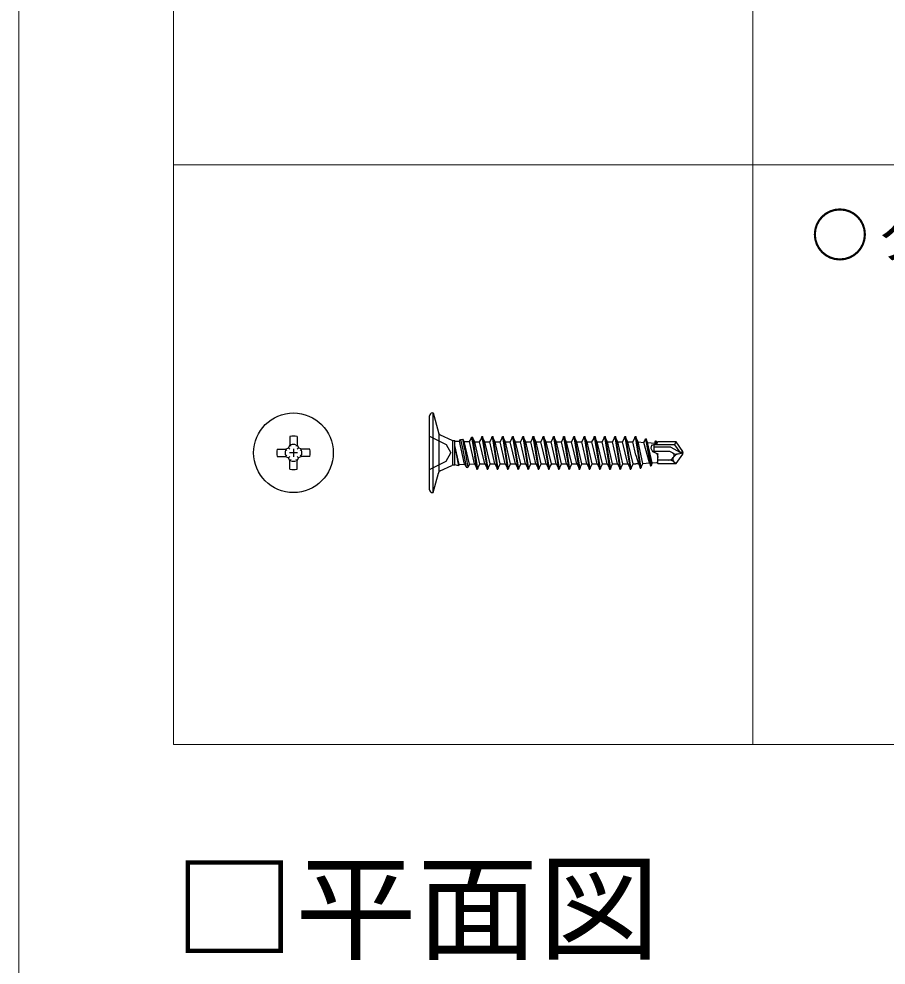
# Model space of a CAD drawing. Units: millimetres on the paper. Extents: x -195 to 195, y -140 to 138.
# Drawn here: x -195 to -172.55, y 85.79 to 110.28 of the extents above; entities that cross this region are included whole.
import ezdxf
from ezdxf.enums import TextEntityAlignment as Align

# ---------------------------------------------------------------- set-up
doc = ezdxf.new("R2010")
doc.units = ezdxf.units.MM
doc.layers.add('0-6_文字・矢印', color=7, linetype='Continuous')
doc.layers.add('0-C_ビス・アンカーボルト・強調図形', color=2, linetype='Continuous', lineweight=25)
doc.layers.add('F-3_クロスジョイナー', color=3, linetype='Continuous', lineweight=18)
doc.styles.add('ＭＳ ゴシック', font='')
doc.styles.get('ＭＳ ゴシック').set_extended_font_data('MS Gothic')

msp = doc.modelspace()

# ---------------------------------------------------------------- linework, layer by layer
at = {"layer": '0-C_ビス・アンカーボルト・強調図形'}
for p, q in [((-184.371, 98.09), (-184.371, 100.002)), ((-184.296, 100.077), (-184.277, 100.077)), ((-184.277, 98.015), (-184.277, 100.077)), ((-184.277, 100.077), (-184.143, 99.575)), ((-187.8, 99.467), (-187.797, 99.253)), ((-184.371, 99.477), (-183.937, 99.261)), ((-184.132, 99.533), (-184.132, 98.558)), ((-184.093, 99.515), (-183.798, 99.37)), ((-183.284, 99.447), (-183.199, 98.958)), ((-183.015, 99.465), (-182.882, 98.626)), ((-182.75, 99.465), (-182.618, 98.626)), ((-182.486, 99.465), (-182.354, 98.626)), ((-182.222, 99.465), (-182.089, 98.626)), ((-181.957, 99.465), (-181.825, 98.626)), ((-181.693, 99.465), (-181.561, 98.626)), ((-181.428, 99.465), (-181.296, 98.626)), ((-181.164, 99.465), (-181.032, 98.626)), ((-180.9, 99.465), (-180.767, 98.626)), ((-180.635, 99.465), (-180.503, 98.626)), ((-180.371, 99.465), (-180.239, 98.626)), ((-180.107, 99.465), (-179.974, 98.626)), ((-179.842, 99.465), (-179.71, 98.626)), ((-179.578, 99.465), (-179.446, 98.626)), ((-179.313, 99.465), (-179.181, 98.626)), ((-179.049, 99.465), (-178.917, 98.652)), ((-187.989, 99.253), (-187.957, 99.221)), ((-187.797, 99.253), (-187.829, 99.221)), ((-187.797, 99.253), (-187.762, 99.177)), ((-183.937, 99.261), (-183.823, 99.046)), ((-183.778, 99.361), (-183.778, 98.731)), ((-183.756, 99.361), (-183.715, 99.361)), ((-183.715, 98.731), (-183.715, 99.361)), ((-183.715, 99.35), (-183.594, 99.346)), ((-183.606, 98.745), (-183.715, 99.233)), ((-183.715, 99.2), (-183.625, 98.713)), ((-183.465, 98.75), (-183.594, 99.346)), ((-183.569, 99.39), (-183.511, 99.121)), ((-183.471, 99.342), (-183.506, 99.402)), ((-183.461, 99.129), (-183.506, 99.402)), ((-183.336, 98.755), (-183.471, 99.342)), ((-183.471, 99.342), (-183.335, 99.337)), ((-183.206, 98.759), (-183.335, 99.337)), ((-183.19, 99.332), (-183.074, 99.332)), ((-183.069, 98.76), (-183.19, 99.283)), ((-182.942, 98.76), (-183.074, 99.332)), ((-182.805, 98.76), (-182.937, 99.332)), ((-182.937, 99.332), (-182.809, 99.332)), ((-182.677, 98.76), (-182.809, 99.332)), ((-182.54, 98.76), (-182.673, 99.332)), ((-182.673, 99.332), (-182.545, 99.332)), ((-182.413, 98.76), (-182.545, 99.332)), ((-182.276, 98.76), (-182.408, 99.332)), ((-182.408, 99.332), (-182.281, 99.332)), ((-182.148, 98.76), (-182.281, 99.332)), ((-182.012, 98.76), (-182.144, 99.332)), ((-182.144, 99.332), (-182.016, 99.332)), ((-181.884, 98.76), (-182.016, 99.332)), ((-181.747, 98.76), (-181.879, 99.332)), ((-181.879, 99.332), (-181.752, 99.332)), ((-181.62, 98.76), (-181.752, 99.332)), ((-181.483, 98.76), (-181.615, 99.332)), ((-181.615, 99.332), (-181.487, 99.332)), ((-181.355, 98.76), (-181.487, 99.332)), ((-181.218, 98.76), (-181.351, 99.332)), ((-181.351, 99.332), (-181.223, 99.332)), ((-181.091, 98.76), (-181.223, 99.332)), ((-180.954, 98.76), (-181.086, 99.332)), ((-181.086, 99.332), (-180.959, 99.332)), ((-180.827, 98.76), (-180.959, 99.332)), ((-180.69, 98.76), (-180.822, 99.332)), ((-180.822, 99.332), (-180.694, 99.332)), ((-180.562, 98.76), (-180.694, 99.332)), ((-180.425, 98.76), (-180.558, 99.332)), ((-180.558, 99.332), (-180.43, 99.332)), ((-180.298, 98.76), (-180.43, 99.332)), ((-180.161, 98.76), (-180.293, 99.332)), ((-180.293, 99.332), (-180.166, 99.332)), ((-180.033, 98.76), (-180.166, 99.332)), ((-179.897, 98.76), (-180.029, 99.332)), ((-180.029, 99.332), (-179.901, 99.332)), ((-179.769, 98.76), (-179.901, 99.332)), ((-179.632, 98.76), (-179.764, 99.332)), ((-179.764, 99.332), (-179.637, 99.332)), ((-179.505, 98.76), (-179.637, 99.332)), ((-179.368, 98.76), (-179.5, 99.332)), ((-179.5, 99.332), (-179.372, 99.332)), ((-179.24, 98.76), (-179.372, 99.332)), ((-179.103, 98.76), (-179.236, 99.332)), ((-179.236, 99.332), (-179.108, 99.332)), ((-179.027, 98.983), (-179.108, 99.332)), ((-178.846, 98.773), (-178.969, 99.328)), ((-178.969, 99.328), (-178.821, 99.317)), ((-178.678, 98.784), (-178.821, 99.317)), ((-178.785, 99.412), (-178.652, 98.708)), ((-178.605, 98.789), (-178.726, 99.311)), ((-178.726, 99.311), (-178.536, 99.297)), ((-178.628, 99.242), (-178.528, 99.269)), ((-178.559, 99.064), (-178.559, 99.261)), ((-178.028, 99.252), (-178.559, 99.252)), ((-178.127, 99.196), (-178.559, 99.196)), ((-178.536, 99.297), (-178.52, 99.356)), ((-178.528, 99.269), (-178.536, 99.297)), ((-178.52, 99.356), (-178.503, 99.26)), ((-178.497, 99.34), (-178.485, 99.265)), ((-178.488, 99.304), (-178.497, 99.34)), ((-178.488, 99.304), (-178.465, 99.327)), ((-178.485, 99.281), (-178.488, 99.304)), ((-178.127, 99.196), (-177.896, 99.063)), ((-178.028, 99.252), (-177.896, 99.063)), ((-188.314, 99.139), (-188.1, 99.142)), ((-188.1, 99.142), (-188.024, 99.177)), ((-188.1, 99.142), (-188.068, 99.11)), ((-188.1, 98.95), (-188.068, 98.982)), ((-188.024, 99.177), (-187.99, 99.143)), ((-188.024, 98.915), (-187.99, 98.948)), ((-187.79, 99.046), (-187.995, 99.046)), ((-187.893, 99.148), (-187.893, 98.944)), ((-187.762, 99.177), (-187.795, 99.143)), ((-187.762, 98.915), (-187.795, 98.948)), ((-187.685, 99.142), (-187.762, 99.177)), ((-187.685, 98.95), (-187.762, 98.915)), ((-187.685, 99.142), (-187.717, 99.11)), ((-187.685, 98.95), (-187.717, 98.982)), ((-187.472, 99.139), (-187.685, 99.142)), ((-187.472, 98.953), (-187.685, 98.95)), ((-183.511, 99.121), (-183.424, 98.673)), ((-183.461, 99.129), (-183.382, 98.665)), ((-183.147, 98.626), (-183.199, 98.958)), ((-183.181, 98.961), (-183.128, 98.626)), ((-178.147, 99.083), (-178.596, 99.083)), ((-178.479, 99.024), (-178.465, 98.921)), ((-178.472, 98.984), (-178.465, 98.921)), ((-178.465, 98.765), (-178.465, 99.017)), ((-178.069, 99.038), (-178.147, 99.083)), ((-178.062, 98.922), (-178.048, 98.943)), ((-177.989, 98.765), (-177.816, 99.012)), ((-177.936, 99.018), (-177.809, 99.046)), ((-177.896, 99.063), (-177.816, 99.08)), ((-177.896, 99.063), (-177.809, 99.046)), ((-177.816, 99.012), (-177.809, 99.046)), ((-187.989, 98.839), (-188.024, 98.915)), ((-187.989, 98.839), (-187.957, 98.871)), ((-187.986, 98.625), (-187.989, 98.839)), ((-187.797, 98.839), (-187.829, 98.871)), ((-184.093, 98.577), (-183.798, 98.721)), ((-183.756, 98.731), (-183.715, 98.731)), ((-183.606, 98.745), (-183.465, 98.75)), ((-183.336, 98.755), (-183.206, 98.759)), ((-183.069, 98.76), (-182.942, 98.76)), ((-182.805, 98.76), (-182.677, 98.76)), ((-182.54, 98.76), (-182.413, 98.76)), ((-182.276, 98.76), (-182.148, 98.76)), ((-182.012, 98.76), (-181.884, 98.76)), ((-181.747, 98.76), (-181.62, 98.76)), ((-181.483, 98.76), (-181.355, 98.76)), ((-181.218, 98.76), (-181.091, 98.76)), ((-180.954, 98.76), (-180.827, 98.76)), ((-180.69, 98.76), (-180.562, 98.76)), ((-180.425, 98.76), (-180.298, 98.76)), ((-180.161, 98.76), (-180.033, 98.76)), ((-179.897, 98.76), (-179.769, 98.76)), ((-179.632, 98.76), (-179.505, 98.76)), ((-179.368, 98.76), (-179.24, 98.76)), ((-179.103, 98.76), (-179.027, 98.76)), ((-178.846, 98.773), (-178.678, 98.784)), ((-178.652, 98.708), (-178.634, 98.708)), ((-178.605, 98.789), (-178.497, 98.797)), ((-178.465, 98.765), (-178.497, 98.797)), ((-178.184, 98.858), (-178.465, 98.858)), ((-178.465, 98.765), (-177.989, 98.765)), ((-178.046, 98.81), (-177.989, 98.765)), ((-184.277, 98.015), (-184.143, 98.517)), ((-183.424, 98.673), (-183.382, 98.665)), ((-183.147, 98.626), (-183.128, 98.626)), ((-182.882, 98.626), (-182.864, 98.626)), ((-182.618, 98.626), (-182.599, 98.626)), ((-182.354, 98.626), (-182.335, 98.626)), ((-182.089, 98.626), (-182.071, 98.626)), ((-181.825, 98.626), (-181.806, 98.626)), ((-181.561, 98.626), (-181.542, 98.626)), ((-181.296, 98.626), (-181.277, 98.626)), ((-181.032, 98.626), (-181.013, 98.626)), ((-180.767, 98.626), (-180.749, 98.626)), ((-180.503, 98.626), (-180.484, 98.626)), ((-180.239, 98.626), (-180.22, 98.626)), ((-179.974, 98.626), (-179.956, 98.626)), ((-179.71, 98.626), (-179.691, 98.626)), ((-179.446, 98.626), (-179.427, 98.626)), ((-179.181, 98.626), (-179.162, 98.626)), ((-178.917, 98.652), (-178.898, 98.652)), ((-184.296, 98.015), (-184.277, 98.015))]:
    msp.add_line(p, q, dxfattribs=at)
for points in [[(-187.986, 99.467), (-187.989, 99.253), (-188.024, 99.177)], [(-183.335, 99.337), (-183.295, 99.407), (-183.284, 99.447)], [(-183.284, 99.447), (-183.257, 99.452), (-183.181, 98.961)], [(-183.202, 99.332), (-183.245, 99.407), (-183.257, 99.452)], [(-183.074, 99.332), (-183.03, 99.407), (-183.015, 99.465)], [(-183.015, 99.465), (-182.996, 99.465), (-182.864, 98.626)], [(-182.937, 99.332), (-182.98, 99.407), (-182.996, 99.465)], [(-182.809, 99.332), (-182.766, 99.407), (-182.75, 99.465)], [(-182.75, 99.465), (-182.732, 99.465), (-182.599, 98.626)], [(-182.673, 99.332), (-182.716, 99.407), (-182.732, 99.465)], [(-182.545, 99.332), (-182.502, 99.407), (-182.486, 99.465)], [(-182.486, 99.465), (-182.467, 99.465), (-182.335, 98.626)], [(-182.408, 99.332), (-182.451, 99.407), (-182.467, 99.465)], [(-182.281, 99.332), (-182.237, 99.407), (-182.222, 99.465)], [(-182.222, 99.465), (-182.203, 99.465), (-182.071, 98.626)], [(-182.144, 99.332), (-182.187, 99.407), (-182.203, 99.465)], [(-182.016, 99.332), (-181.973, 99.407), (-181.957, 99.465)], [(-181.957, 99.465), (-181.938, 99.465), (-181.806, 98.626)], [(-181.879, 99.332), (-181.923, 99.407), (-181.938, 99.465)], [(-181.752, 99.332), (-181.709, 99.407), (-181.693, 99.465)], [(-181.693, 99.465), (-181.674, 99.465), (-181.542, 98.626)], [(-181.615, 99.332), (-181.658, 99.407), (-181.674, 99.465)], [(-181.487, 99.332), (-181.444, 99.407), (-181.428, 99.465)], [(-181.428, 99.465), (-181.41, 99.465), (-181.277, 98.626)], [(-181.351, 99.332), (-181.394, 99.407), (-181.41, 99.465)], [(-181.223, 99.332), (-181.18, 99.407), (-181.164, 99.465)], [(-181.164, 99.465), (-181.145, 99.465), (-181.013, 98.626)], [(-181.086, 99.332), (-181.13, 99.407), (-181.145, 99.465)], [(-180.959, 99.332), (-180.915, 99.407), (-180.9, 99.465)], [(-180.9, 99.465), (-180.881, 99.465), (-180.749, 98.626)], [(-180.822, 99.332), (-180.865, 99.407), (-180.881, 99.465)], [(-180.694, 99.332), (-180.651, 99.407), (-180.635, 99.465)], [(-180.635, 99.465), (-180.617, 99.465), (-180.484, 98.626)], [(-180.558, 99.332), (-180.601, 99.407), (-180.617, 99.465)], [(-180.43, 99.332), (-180.387, 99.407), (-180.371, 99.465)], [(-180.371, 99.465), (-180.352, 99.465), (-180.22, 98.626)], [(-180.293, 99.332), (-180.336, 99.407), (-180.352, 99.465)], [(-180.166, 99.332), (-180.122, 99.407), (-180.107, 99.465)], [(-180.107, 99.465), (-180.088, 99.465), (-179.956, 98.626)], [(-180.029, 99.332), (-180.072, 99.407), (-180.088, 99.465)], [(-179.901, 99.332), (-179.858, 99.407), (-179.842, 99.465)], [(-179.842, 99.465), (-179.823, 99.465), (-179.691, 98.626)], [(-179.764, 99.332), (-179.808, 99.407), (-179.823, 99.465)], [(-179.637, 99.332), (-179.594, 99.407), (-179.578, 99.465)], [(-179.578, 99.465), (-179.559, 99.465), (-179.427, 98.626)], [(-179.5, 99.332), (-179.543, 99.407), (-179.559, 99.465)], [(-179.372, 99.332), (-179.329, 99.407), (-179.313, 99.465)], [(-179.313, 99.465), (-179.295, 99.465), (-179.162, 98.626)], [(-179.236, 99.332), (-179.279, 99.407), (-179.295, 99.465)], [(-179.108, 99.332), (-179.065, 99.407), (-179.049, 99.465)], [(-179.049, 99.465), (-179.03, 99.465), (-178.898, 98.652)], [(-178.969, 99.328), (-179.015, 99.407), (-179.03, 99.465)], [(-183.594, 99.346), (-183.569, 99.39), (-183.506, 99.402)], [(-183.19, 99.283), (-183.202, 99.332), (-183.19, 99.332)], [(-178.821, 99.317), (-178.8, 99.353), (-178.785, 99.412)], [(-178.785, 99.412), (-178.766, 99.412), (-178.634, 98.708)], [(-178.726, 99.311), (-178.75, 99.353), (-178.766, 99.412)], [(-178.628, 99.242), (-178.647, 99.163), (-178.596, 99.083), (-178.465, 99.017)], [(-178.528, 99.269), (-178.503, 99.26), (-178.485, 99.265), (-178.485, 99.281), (-178.465, 99.327)], [(-178.52, 99.356), (-178.502, 99.356), (-178.497, 99.34)], [(-178.028, 99.252), (-177.989, 99.327), (-178.465, 99.327)], [(-177.809, 99.046), (-177.816, 99.08), (-177.989, 99.327)], [(-188.314, 98.953), (-188.1, 98.95), (-188.024, 98.915)], [(-184.371, 98.615), (-183.937, 98.831), (-183.823, 99.046)], [(-179.027, 98.983), (-178.964, 98.764), (-179.027, 98.76)], [(-178.465, 99.017), (-178.472, 98.984), (-178.479, 99.024)], [(-187.8, 98.625), (-187.797, 98.839), (-187.762, 98.915)], [(-183.606, 98.745), (-183.625, 98.713), (-183.715, 98.731)], [(-183.465, 98.75), (-183.427, 98.685), (-183.424, 98.673)], [(-183.336, 98.755), (-183.377, 98.685), (-183.382, 98.665)], [(-183.206, 98.759), (-183.163, 98.685), (-183.147, 98.626)], [(-183.069, 98.76), (-183.112, 98.685), (-183.128, 98.626)], [(-182.942, 98.76), (-182.898, 98.685), (-182.882, 98.626)], [(-182.805, 98.76), (-182.848, 98.685), (-182.864, 98.626)], [(-182.677, 98.76), (-182.634, 98.685), (-182.618, 98.626)], [(-182.54, 98.76), (-182.584, 98.685), (-182.599, 98.626)], [(-182.413, 98.76), (-182.369, 98.685), (-182.354, 98.626)], [(-182.276, 98.76), (-182.319, 98.685), (-182.335, 98.626)], [(-182.148, 98.76), (-182.105, 98.685), (-182.089, 98.626)], [(-182.012, 98.76), (-182.055, 98.685), (-182.071, 98.626)], [(-181.884, 98.76), (-181.841, 98.685), (-181.825, 98.626)], [(-181.747, 98.76), (-181.791, 98.685), (-181.806, 98.626)], [(-181.62, 98.76), (-181.576, 98.685), (-181.561, 98.626)], [(-181.483, 98.76), (-181.526, 98.685), (-181.542, 98.626)], [(-181.355, 98.76), (-181.312, 98.685), (-181.296, 98.626)], [(-181.218, 98.76), (-181.262, 98.685), (-181.277, 98.626)], [(-181.091, 98.76), (-181.048, 98.685), (-181.032, 98.626)], [(-180.954, 98.76), (-180.997, 98.685), (-181.013, 98.626)], [(-180.827, 98.76), (-180.783, 98.685), (-180.767, 98.626)], [(-180.69, 98.76), (-180.733, 98.685), (-180.749, 98.626)], [(-180.562, 98.76), (-180.519, 98.685), (-180.503, 98.626)], [(-180.425, 98.76), (-180.469, 98.685), (-180.484, 98.626)], [(-180.298, 98.76), (-180.254, 98.685), (-180.239, 98.626)], [(-180.161, 98.76), (-180.204, 98.685), (-180.22, 98.626)], [(-180.033, 98.76), (-179.99, 98.685), (-179.974, 98.626)], [(-179.897, 98.76), (-179.94, 98.685), (-179.956, 98.626)], [(-179.769, 98.76), (-179.726, 98.685), (-179.71, 98.626)], [(-179.632, 98.76), (-179.676, 98.685), (-179.691, 98.626)], [(-179.505, 98.76), (-179.461, 98.685), (-179.446, 98.626)], [(-179.368, 98.76), (-179.411, 98.685), (-179.427, 98.626)], [(-179.24, 98.76), (-179.197, 98.685), (-179.181, 98.626)], [(-179.103, 98.76), (-179.147, 98.685), (-179.162, 98.626)], [(-178.964, 98.764), (-178.933, 98.71), (-178.917, 98.652)], [(-178.846, 98.773), (-178.882, 98.71), (-178.898, 98.652)], [(-178.678, 98.784), (-178.668, 98.767), (-178.652, 98.708)], [(-178.605, 98.789), (-178.618, 98.767), (-178.634, 98.708)]]:
    msp.add_lwpolyline(points, dxfattribs=at)
msp.add_circle((-187.893, 99.046), 1.031, dxfattribs=at)
for centre, radius, start, end in [((-184.296, 100.002), 0.075, 90, 180), ((-187.893, 99.046), 0.431, 77.5765, 102.4235), ((-184.052, 99.599), 0.0938, 195, 244), ((-187.893, 99.046), 0.215, 72.4826, 107.5174), ((-183.756, 99.455), 0.0938, 244, 270), ((-187.893, 99.046), 0.431, 167.5765, 192.4235), ((-187.893, 99.046), 0.215, 162.4826, 197.5174), ((-187.893, 99.046), 0.215, 342.4826, 17.5175), ((-187.893, 99.046), 0.431, 347.5765, 12.4235), ((-177.976, 99.198), 0.185, 240, 282.5), ((-178.102, 98.981), 0.0659, 325, 60), ((-177.896, 98.837), 0.185, 102.5, 145), ((-187.893, 99.046), 0.215, 252.4826, 287.5174), ((-183.756, 98.637), 0.0938, 90, 116), ((-178.184, 99.007), 0.149, 270, 325), ((-178.184, 98.637), 0.222, 51.4079, 90), ((-177.995, 98.875), 0.0826, 145, 231.4079), ((-187.893, 99.046), 0.431, 257.5765, 282.4235), ((-184.052, 98.493), 0.0938, 116, 165), ((-184.296, 98.09), 0.075, 180, 270)]:
    msp.add_arc(centre, radius, start, end, dxfattribs=at)
at = {"layer": 'F-3_クロスジョイナー'}
for p, q in [((-191, 121.5), (-191, 91.5)), ((-191, 106.5), (-2, 106.5)), ((-191, 91.5), (-2, 91.5))]:
    msp.add_line(p, q, dxfattribs=at)
at = {"layer": 'F-3_クロスジョイナー', "color": 4, "lineweight": 9}
msp.add_line((-176, 121.5), (-176, 91.5), dxfattribs=at)
at = {"layer": 'F-3_クロスジョイナー'}
msp.add_lwpolyline([(-195, 137.5), (-195, -137.5), (195, -137.5)], dxfattribs=at)

# ---------------------------------------------------------------- texts
at = {"layer": '0-6_文字・矢印', "insert": (-174.5, 104), "char_height": 1.1, "attachment_point": 7, "style": 'ＭＳ ゴシック'}
msp.add_mtext('\\T1.17;○グラスウールボード固定専用ビス', dxfattribs=at)
at = {"layer": 'F-3_クロスジョイナー', "color": 7, "style": 'ＭＳ ゴシック', "width": 1.05}
msp.add_text('□平面図', height=2.199, dxfattribs=at).set_placement((-191, 85.5), align=Align.BOTTOM_LEFT)

doc.saveas('drawing.dxf')
